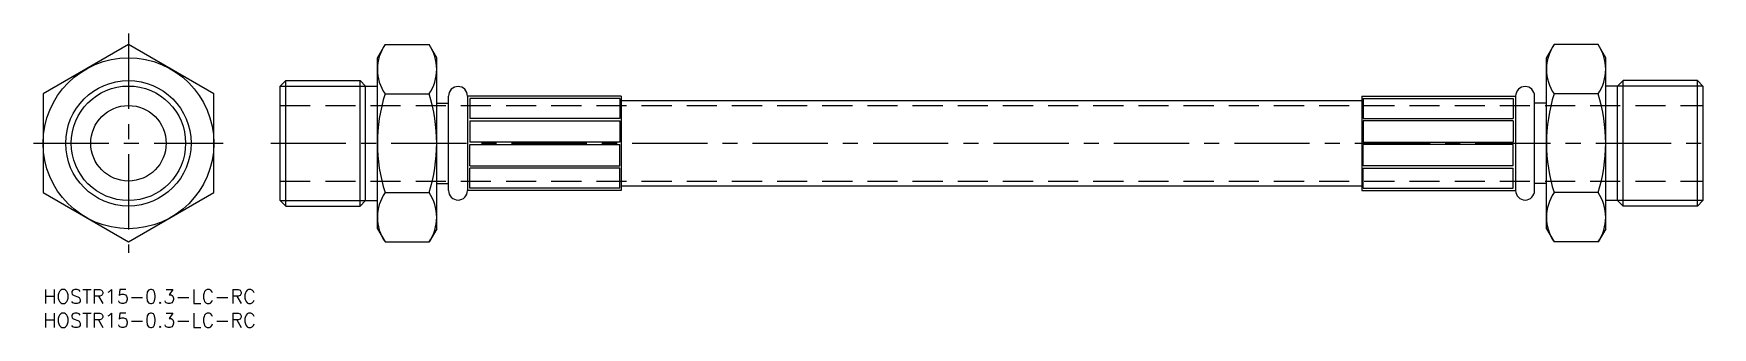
# Model space of a CAD drawing. Extents: x -2 to 352, y -8 to 54.
import ezdxf

# ---------------------------------------------------------------- set-up
doc = ezdxf.new("R2010")
doc.units = 0
doc.header["$LTSCALE"] = 0.5
doc.linetypes.add('CENTER', pattern=[50.8, 31.75, -6.35, 6.35, -6.35])
doc.linetypes.add('DASHED', pattern=[19.05, 12.7, -6.35])
for name, color, linetype in [('MSM_CENTER', 1, 'CENTER'), ('MSM_CONTINUOUS', 7, 'CONTINUOUS'), ('MSM_DASHED', 4, 'DASHED'), ('MSM_NARROW', 5, 'CONTINUOUS'), ('MSM_PART_NUMBER', 7, 'CONTINUOUS')]:
    doc.layers.add(name, color=color, linetype=linetype)
doc.styles.get("Standard").update_dxf_attribs({"font": 'txt.shx', "height": 3, "bigfont": 'bigfont.shx'})

# ---------------------------------------------------------------- blocks, each defined once
blk = doc.blocks.new('*U2')
at = {"layer": 'MSM_PART_NUMBER'}
blk.add_text('HOSTR15-0.3-LC-RC', height=3, dxfattribs=at).set_placement((0, -3))
blk = doc.blocks.new('*U3')
at = {"layer": 'MSM_PART_NUMBER'}
blk.add_text('HOSTR15-0.3-LC-RC', height=3, dxfattribs=at).set_placement((0, -8))

msp = doc.modelspace()

# ---------------------------------------------------------------- linework, layer by layer
at = {"layer": 'MSM_CENTER'}
for p, q in [((18, 53.88), (18, 7.69)), ((-2, 30.78), (38, 30.78)), ((48, 30.78), (352, 30.78))]:
    msp.add_line(p, q, dxfattribs=at)
at = {"layer": 'MSM_CONTINUOUS'}
for p, q in [((18, 51.57), (0, 41.18)), ((36, 41.18), (18, 51.57)), ((70.5, 48.78), (72.11, 51.57)), ((72.11, 51.57), (81.39, 51.57)), ((83, 48.78), (81.39, 51.57)), ((317, 48.78), (318.61, 51.57)), ((327.89, 51.57), (318.61, 51.57)), ((329.5, 48.78), (327.89, 51.57)), ((70.5, 12.78), (70.5, 48.78)), ((83, 12.78), (83, 48.78)), ((317, 12.78), (317, 48.78)), ((329.5, 12.78), (329.5, 48.78)), ((50, 42.84), (51.16, 44.01)), ((50, 18.73), (50, 42.84)), ((51.16, 17.56), (51.16, 44.01)), ((51.16, 44.01), (66.84, 44.01)), ((68, 42.84), (66.84, 44.01)), ((66.84, 17.56), (66.84, 44.01)), ((68, 18.73), (68, 42.84)), ((68, 42.84), (70.5, 42.84)), ((332, 42.84), (329.5, 42.84)), ((332, 42.84), (333.16, 44.01)), ((332, 18.73), (332, 42.84)), ((333.16, 17.56), (333.16, 44.01)), ((348.84, 44.01), (333.16, 44.01)), ((350, 42.84), (348.84, 44.01)), ((348.84, 17.56), (348.84, 44.01)), ((350, 42.84), (350, 18.73)), ((0, 41.18), (0, 20.39)), ((36, 20.39), (36, 41.18)), ((72.11, 41.18), (81.39, 41.18)), ((83, 39.23), (85.5, 39.23)), ((85.5, 20.83), (85.5, 40.73)), ((89.5, 40.73), (89.5, 20.83)), ((121.9, 40.73), (89.5, 40.73)), ((121.65, 40.23), (90, 40.23)), ((90, 40.23), (90, 36.01)), ((121.65, 40.23), (121.65, 36.01)), ((121.9, 40.73), (121.9, 20.83)), ((278.1, 39.73), (121.9, 39.73)), ((278.1, 40.73), (310.5, 40.73)), ((278.1, 40.73), (278.1, 20.83)), ((278.35, 40.23), (310, 40.23)), ((278.35, 40.23), (278.35, 36.01)), ((310, 40.23), (310, 36.01)), ((310.5, 40.73), (310.5, 20.83)), ((314.5, 20.83), (314.5, 40.73)), ((317, 39.23), (314.5, 39.23)), ((327.89, 41.18), (318.61, 41.18)), ((121.65, 36.01), (90, 36.01)), ((90, 35.51), (121.65, 35.51)), ((90, 35.51), (90, 31.03)), ((121.65, 35.51), (121.65, 31.03)), ((278.35, 36.01), (310, 36.01)), ((278.35, 35.51), (278.35, 31.03)), ((310, 35.51), (278.35, 35.51)), ((310, 35.51), (310, 31.03)), ((121.65, 31.03), (90, 31.03)), ((90, 30.53), (121.65, 30.53)), ((90, 26.06), (90, 30.53)), ((121.65, 26.06), (121.65, 30.53)), ((278.35, 31.03), (310, 31.03)), ((278.35, 26.06), (278.35, 30.53)), ((310, 30.53), (278.35, 30.53)), ((310, 26.06), (310, 30.53)), ((90, 26.06), (121.65, 26.06)), ((121.65, 25.56), (90, 25.56)), ((90, 21.33), (90, 25.56)), ((121.65, 21.33), (121.65, 25.56)), ((310, 26.06), (278.35, 26.06)), ((278.35, 21.33), (278.35, 25.56)), ((278.35, 25.56), (310, 25.56)), ((310, 21.33), (310, 25.56)), ((83, 22.33), (85.5, 22.33)), ((121.65, 21.33), (90, 21.33)), ((121.9, 21.83), (278.1, 21.83)), ((278.35, 21.33), (310, 21.33)), ((317, 22.33), (314.5, 22.33)), ((0, 20.39), (18, 10)), ((4.5, 17.79), (4.5, 17.79)), ((18, 10), (36, 20.39)), ((50, 18.73), (51.16, 17.56)), ((68, 18.73), (66.84, 17.56)), ((68, 18.73), (70.5, 18.73)), ((72.11, 20.39), (81.39, 20.39)), ((121.9, 20.83), (89.5, 20.83)), ((278.1, 20.83), (310.5, 20.83)), ((327.89, 20.39), (318.61, 20.39)), ((332, 18.73), (329.5, 18.73)), ((332, 18.73), (333.16, 17.56)), ((350, 18.73), (348.84, 17.56)), ((9, 15.2), (9, 15.2)), ((51.16, 17.56), (66.84, 17.56)), ((348.84, 17.56), (333.16, 17.56)), ((70.5, 12.78), (72.11, 10)), ((83, 12.78), (81.39, 10)), ((317, 12.78), (318.61, 10)), ((329.5, 12.78), (327.89, 10)), ((72.11, 10), (81.39, 10)), ((327.89, 10), (318.61, 10))]:
    msp.add_line(p, q, dxfattribs=at)
for radius in [18, 13.22, 7.95]:
    msp.add_circle((18, 30.78), radius, dxfattribs=at)
for centre, radius, start, end in [((79.7, 46.37), 9.2, 145.6158, 214.3843), ((73.8, 46.37), 9.2, 325.6157, 34.3842), ((326.2, 46.37), 9.2, 145.6158, 214.3843), ((320.3, 46.37), 9.2, 325.6157, 34.3842), ((87.5, 40.73), 2, 0, 180), ((312.5, 40.73), 2, 0, 180), ((104.89, 30.78), 34.39, 162.412, 197.588), ((48.61, 30.78), 34.39, 342.412, 17.588), ((351.39, 30.78), 34.39, 162.412, 197.588), ((295.11, 30.78), 34.39, 342.412, 17.588), ((79.7, 15.2), 9.2, 145.6157, 214.3842), ((73.8, 15.2), 9.2, 325.6158, 34.3843), ((87.5, 20.83), 2, 180, 0), ((312.5, 20.83), 2, 180, 0), ((326.2, 15.2), 9.2, 145.6157, 214.3842), ((320.3, 15.2), 9.2, 325.6158, 34.3843)]:
    msp.add_arc(centre, radius, start, end, dxfattribs=at)
at = {"layer": 'MSM_DASHED'}
for p, q in [((50, 38.73), (350, 38.73)), ((50, 22.83), (350, 22.83))]:
    msp.add_line(p, q, dxfattribs=at)
at = {"layer": 'MSM_NARROW'}
for p, q in [((50, 42.84), (68, 42.84)), ((350, 42.84), (332, 42.84)), ((50, 18.73), (68, 18.73)), ((350, 18.73), (332, 18.73))]:
    msp.add_line(p, q, dxfattribs=at)
msp.add_circle((18, 30.78), 12.06, dxfattribs=at)

# ---------------------------------------------------------------- block references
at = {"layer": 'MSM_CONTINUOUS'}
for name in ['*U2', '*U3']:
    msp.add_blockref(name, (0, 0), dxfattribs=at)

doc.saveas('drawing.dxf')
